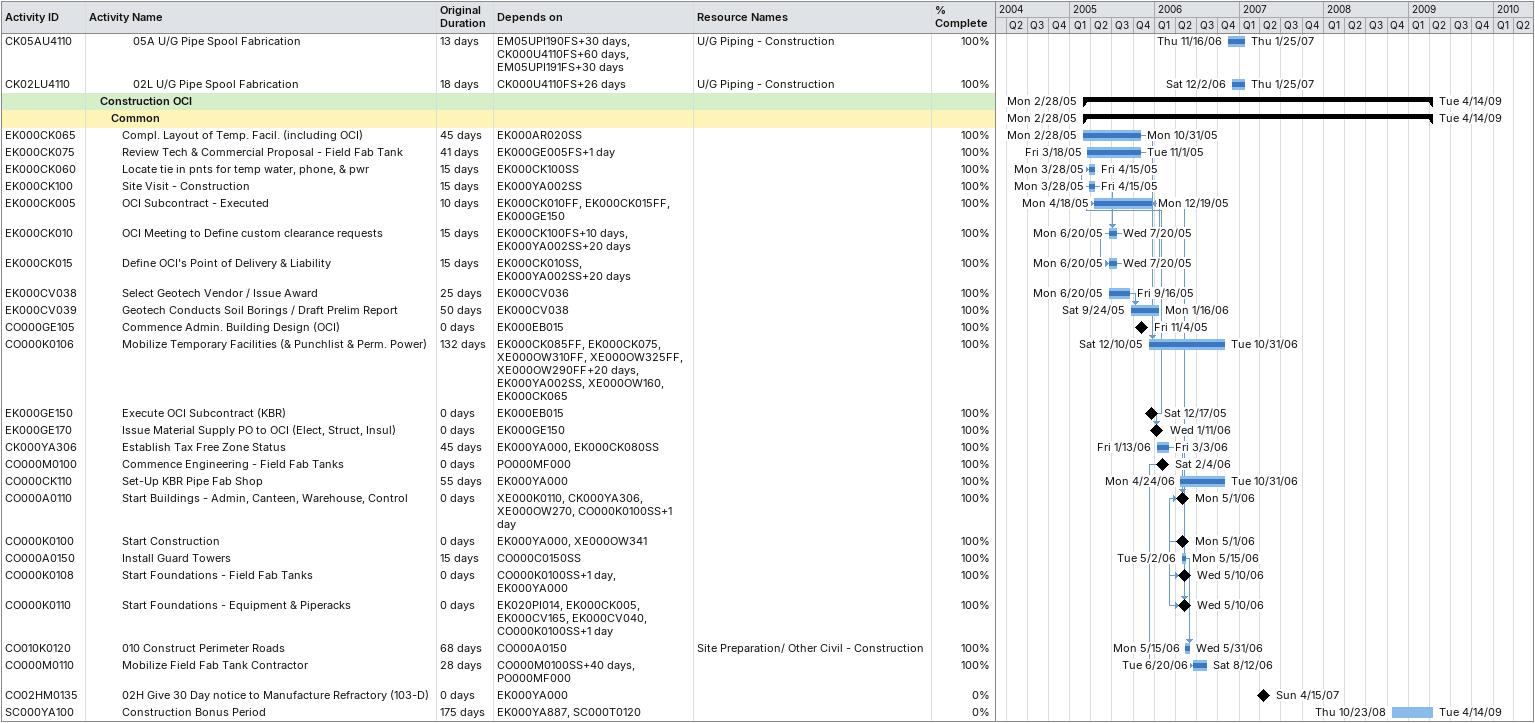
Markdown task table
| ID | Level | Task | Original duration | Start | Finish | Predecessors | Resources | % complete |
|---|---|---|---|---|---|---|---|---|
| CK05AU4110 | 5 | 05A U/G Pipe Spool Fabrication | 13d | 2006-11-16 | 2007-01-25 | EM05UPI190FS+30d, CK000U4110FS+60d, EM05UPI191FS+30d | U/G Piping - Construction | 100 |
| CK02LU4110 | 5 | 02L U/G Pipe Spool Fabrication | 18d | 2006-12-02 | 2007-01-25 | CK000U4110FS+26d | U/G Piping - Construction | 100 |
|  | 2 | **Construction OCI** |  | 2005-02-28 | 2009-04-14 |  |  |  |
|  | 3 | **Common** |  | 2005-02-28 | 2009-04-14 |  |  |  |
| EK000CK065 | 4 | Compl. Layout of Temp. Facil. (including OCI) | 45d | 2005-02-28 | 2005-10-31 | EK000AR020SS |  | 100 |
| EK000CK075 | 4 | Review Tech & Commercial Proposal - Field Fab Tank | 41d | 2005-03-18 | 2005-11-01 | EK000GE005FS+1d |  | 100 |
| EK000CK060 | 4 | Locate tie in pnts for temp water, phone, & pwr | 15d | 2005-03-28 | 2005-04-15 | EK000CK100SS |  | 100 |
| EK000CK100 | 4 | Site Visit - Construction | 15d | 2005-03-28 | 2005-04-15 | EK000YA002SS |  | 100 |
| EK000CK005 | 4 | OCI Subcontract - Executed | 10d | 2005-04-18 | 2005-12-19 | EK000CK010FF, EK000CK015FF, EK000GE150 |  | 100 |
| EK000CK010 | 4 | OCI Meeting to Define custom clearance requests | 15d | 2005-06-20 | 2005-07-20 | EK000CK100FS+10d, EK000YA002SS+20d |  | 100 |
| EK000CK015 | 4 | Define OCI's Point of Delivery & Liability | 15d | 2005-06-20 | 2005-07-20 | EK000CK010SS, EK000YA002SS+20d |  | 100 |
| EK000CV038 | 4 | Select Geotech Vendor / Issue Award | 25d | 2005-06-20 | 2005-09-16 | EK000CV036 |  | 100 |
| EK000CV039 | 4 | Geotech Conducts Soil Borings / Draft Prelim Report | 50d | 2005-09-24 | 2006-01-16 | EK000CV038 |  | 100 |
| CO000GE105 | 4 | Commence Admin. Building Design (OCI) | 0d | 2005-11-04 | 2005-11-04 | EK000EB015 |  | 100 |
| CO000K0106 | 4 | Mobilize Temporary Facilities (& Punchlist & Perm. Power) | 132d | 2005-12-10 | 2006-10-31 | EK000CK085FF, EK000CK075, XE000OW310FF, XE000OW325FF, XE000OW290FF+20d, EK000YA002SS, XE000OW160, EK000CK065 |  | 100 |
| EK000GE150 | 4 | Execute OCI Subcontract (KBR) | 0d | 2005-12-17 | 2005-12-17 | EK000EB015 |  | 100 |
| EK000GE170 | 4 | Issue Material Supply PO to OCI (Elect, Struct, Insul) | 0d | 2006-01-11 | 2006-01-11 | EK000GE150 |  | 100 |
| CK000YA306 | 4 | Establish Tax Free Zone Status | 45d | 2006-01-13 | 2006-03-03 | EK000YA000, EK000CK080SS |  | 100 |
| CO000M0100 | 4 | Commence Engineering - Field Fab Tanks | 0d | 2006-02-04 | 2006-02-04 | PO000MF000 |  | 100 |
| CO000CK110 | 4 | Set-Up KBR Pipe Fab Shop | 55d | 2006-04-24 | 2006-10-31 | EK000YA000 |  | 100 |
| CO000A0110 | 4 | Start Buildings - Admin, Canteen, Warehouse, Control | 0d | 2006-05-01 | 2006-05-01 | XE000K0110, CK000YA306, XE000OW270, CO000K0100SS+1d |  | 100 |
| CO000K0100 | 4 | Start Construction | 0d | 2006-05-01 | 2006-05-01 | EK000YA000, XE000OW341 |  | 100 |
| CO000A0150 | 4 | Install Guard Towers | 15d | 2006-05-02 | 2006-05-15 | CO000C0150SS |  | 100 |
| CO000K0108 | 4 | Start Foundations - Field Fab Tanks | 0d | 2006-05-10 | 2006-05-10 | CO000K0100SS+1d, EK000YA000 |  | 100 |
| CO000K0110 | 4 | Start Foundations - Equipment & Piperacks | 0d | 2006-05-10 | 2006-05-10 | EK020PI014, EK000CK005, EK000CV165, EK000CV040, CO000K0100SS+1d |  | 100 |
| CO010K0120 | 4 | 010 Construct Perimeter Roads | 68d | 2006-05-15 | 2006-05-31 | CO000A0150 | Site Preparation/ Other Civil - Construction | 100 |
| CO000M0110 | 4 | Mobilize Field Fab Tank Contractor | 28d | 2006-06-20 | 2006-08-12 | CO000M0100SS+40d, PO000MF000 |  | 100 |
| CO02HM0135 | 4 | 02H Give 30 Day notice to Manufacture Refractory (103-D) | 0d | 2007-04-15 | 2007-04-15 | EK000YA000 |  | 0 |
| SC000YA100 | 4 | Construction Bonus Period | 175d | 2008-10-23 | 2009-04-14 | EK000YA887, SC000T0120 |  | 0 |
